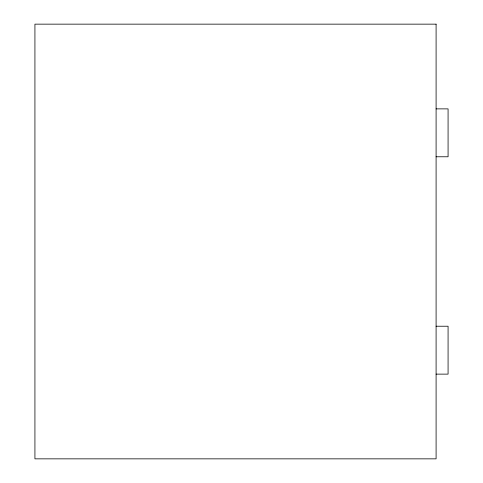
<?xml version="1.0" encoding="UTF-8"?>
<svg xmlns="http://www.w3.org/2000/svg" width="483" height="483" viewBox="0 0 483 483"><rect width="100%" height="100%" fill="white"/><g stroke="black" fill="none" stroke-linecap="round" stroke-linejoin="round"><path stroke-width="0.72" d="M436.095 108.874L448.073 108.874L448.073 156.776L436.095 156.776M436.095 326.224L448.073 326.224L448.073 374.126L436.095 374.126M436.095 24.15L34.927 24.15L34.927 458.85L436.095 458.85L436.095 24.15"/></g></svg>
